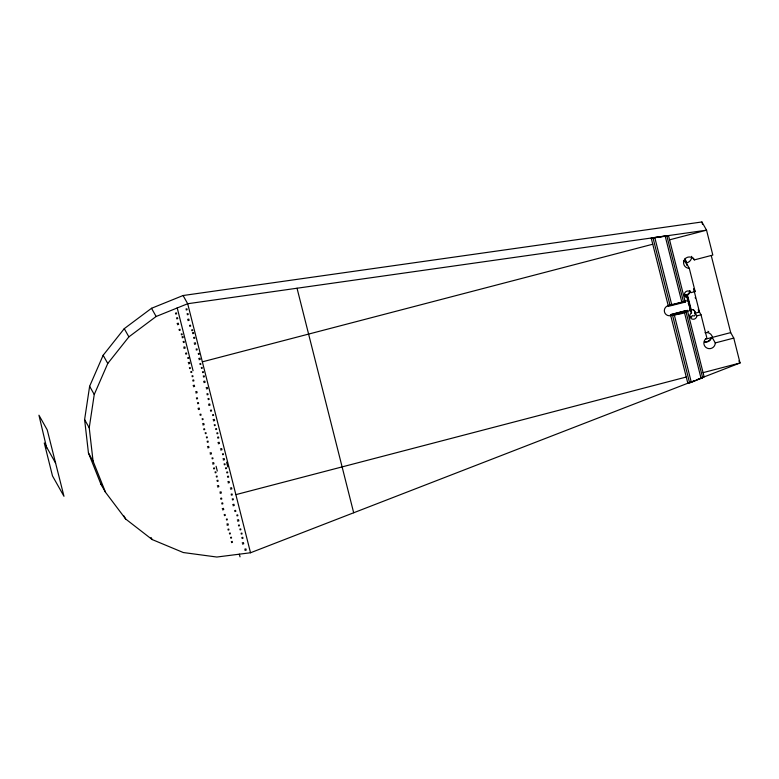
<?xml version="1.0" encoding="UTF-8"?>
<svg xmlns="http://www.w3.org/2000/svg" width="779" height="779" viewBox="0 0 779 779"><rect width="100%" height="100%" fill="white"/><g stroke="black" fill="none" stroke-linecap="round" stroke-linejoin="round"><path stroke-width="1.17" d="M694.362 380.697L250.526 552.759L216.835 557.034L183.299 552.535L152.197 539.565L125.662 519.009L105.496 492.26L100.871 484.061L88.446 452.95L84.609 419.608L89.624 386.287L103.149 355.273L124.26 328.66L151.516 308.289L183.075 295.523L701.918 221.966L706.543 230.175L712.824 255.074L694.332 259.904A5.735 5.648 -29.4 0 0 687.458 257.284A5.735 5.648 -29.4 0 0 683.65 263.633A5.735 5.648 -29.4 0 0 689.288 268.297L695.15 291.541L690.954 292.641A3.515 3.457 -29.4 0 0 684.916 292.67A3.515 3.457 -29.4 0 0 687.799 297.89L688.295 299.876L687.799 300.012M105.496 492.26L93.071 461.158L89.234 427.807L94.249 394.495L107.765 363.472L128.886 336.869L156.141 316.488L187.69 303.732L706.543 230.175L669.57 239.825M670.485 314.638L687.838 383.229L691.333 382.372L704.148 376.9L687.37 310.383C685.763 313.995 675.529 314.453 670.768 315.602A5.219 5.132 -29.4 0 1 664.477 311.941A5.219 5.132 -29.4 0 1 668.255 305.641L688.422 300.373L690.934 310.334L670.69 315.466L670.485 314.638L686.172 310.539M697.624 379.431L740.05 362.985L733.769 338.086L730.683 332.614L711.217 255.454M668.392 306.332L651.195 238.014L668.489 235.56L685.277 302.086L668.392 306.332L668.178 305.504L672.666 304.336M689.795 291.044A3.583 3.525 -29.4 0 1 687.458 294.929L685.978 295.173L686.883 297.529M185.957 309.039L186.911 308.796L187.145 309.73L186.2 309.984M175.45 313.148L176.405 312.895L176.638 313.84L175.694 314.083M187.038 313.83L187.992 313.577L188.226 314.521L187.281 314.765M176.541 317.929L177.485 317.676L177.729 318.621L176.775 318.864M187.593 319.409L188.8 319.098L189.102 320.296L187.895 320.607M177.096 323.519L178.303 323.197L178.605 324.395L177.398 324.707M189.492 325.427L190.446 325.174L190.68 326.119L189.725 326.362M178.985 329.527L179.939 329.274L180.173 330.218L179.228 330.462M191.673 329.906L192.491 329.692L192.695 330.5L191.877 330.715M181.166 334.006L181.994 333.792L182.198 334.61L181.371 334.824M192.51 332.73L193.455 332.477L193.698 333.422L192.744 333.665M182.004 336.83L182.958 336.586L183.192 337.521L182.237 337.774M193.591 337.511L194.546 337.268L194.779 338.203L193.825 338.456M183.084 341.621L184.039 341.368L184.272 342.312L183.328 342.556M194.146 343.101L195.354 342.789L195.656 343.977L194.448 344.299M183.64 347.2L184.847 346.889L185.149 348.086L183.941 348.398M196.045 349.109L196.99 348.865L197.233 349.8L196.279 350.053M185.538 353.218L186.493 352.965L186.726 353.909L185.772 354.153M198.217 353.588L199.044 353.374L199.249 354.192L198.421 354.406M187.72 357.697L188.537 357.483L188.742 358.291L187.924 358.506M198.733 358.515L199.94 358.194L200.242 359.392L199.035 359.703M188.236 362.615L189.443 362.303L189.745 363.491L188.537 363.812M202.355 361.836L652.763 244.217M199.833 363.676L200.661 363.462L200.865 364.27L200.047 364.484M189.336 367.776L190.154 367.561L190.358 368.37L189.54 368.584M201.264 367.591L202.092 367.376L202.297 368.194L201.469 368.409M190.758 371.7L191.585 371.486L191.79 372.294L190.962 372.508M202.462 371.807L203.28 371.593L203.485 372.401L202.667 372.615M191.955 375.906L192.773 375.692L192.988 376.51L192.16 376.724M203.212 376.072L204.166 375.829L204.4 376.763L203.455 377.017M192.715 380.181L193.659 379.928L193.893 380.873L192.949 381.116M203.601 381.418L204.809 381.097L205.111 382.294L203.903 382.606M193.104 385.517L194.312 385.206L194.604 386.394L193.396 386.715M206.104 387.718L207.311 387.406L207.613 388.604L206.406 388.916M686.017 263L686.26 262.932A6.3 6.203 -29.4 0 0 691.694 256.34M195.607 391.827L196.814 391.506L197.106 392.704L195.899 393.015M206.863 393.892L207.818 393.648L208.051 394.583L207.097 394.836M196.357 398.001L197.311 397.748L197.545 398.692L196.6 398.936M207.944 398.682L208.899 398.429L209.132 399.374L208.188 399.617M197.447 402.782L198.392 402.539L198.626 403.473L197.681 403.726M208.499 404.272L209.707 403.95L210.009 405.148L208.801 405.46M198.002 408.371L199.2 408.06L199.502 409.248L198.294 409.559M210.398 410.28L211.352 410.027L211.586 410.971L210.632 411.215M199.891 414.379L200.846 414.136L201.079 415.071L200.135 415.324M212.579 414.759L213.397 414.545L213.602 415.353L212.784 415.567M202.073 418.859L202.891 418.644L203.095 419.462L202.277 419.677M213.095 419.677L214.303 419.365L214.595 420.553L213.388 420.874M202.589 423.786L203.796 423.464L204.098 424.662L202.891 424.974M687.448 299.448L687.36 298.951M687.555 299.788L687.399 299.185M695.277 298.084L695.189 297.588M214.196 424.837L215.014 424.623L215.218 425.441L214.4 425.655M203.689 428.947L204.507 428.732L204.711 429.541L203.894 429.755M688.208 303.489L688.743 303.411L687.487 298.425L688.295 299.876M215.617 428.762L216.445 428.547L216.65 429.356L215.822 429.57M205.12 432.861L205.938 432.647L206.143 433.465L205.325 433.679M733.769 338.086L715.278 342.916A5.735 5.648 -29.4 0 1 710.487 348.573A5.735 5.648 -29.4 0 1 704.148 344.883A5.735 5.648 -29.4 0 1 706.884 338.028L701.022 314.784L696.816 315.885A3.515 3.457 -29.4 0 1 691.518 318.806A3.515 3.457 -29.4 0 1 691.567 312.827L689.668 309.097L690.934 310.334M216.815 432.978L217.633 432.764L217.838 433.572L217.02 433.786M689.746 309.516L691.061 310.831M670.563 314.774L687.37 310.383M206.308 437.077L207.136 436.863L207.341 437.671L206.513 437.886M217.565 437.243L218.519 436.99L218.753 437.934L217.808 438.178M701.022 314.784L699.474 312.048L695.277 313.148A3.583 3.525 -29.4 0 0 691.187 309.701L690.564 309.808M207.068 441.342L208.012 441.099L208.256 442.034L207.302 442.287M217.954 442.579L219.162 442.268L219.464 443.455L218.256 443.777M207.457 446.688L208.665 446.367L208.967 447.565L207.759 447.876M220.457 448.889L221.664 448.577L221.966 449.765L220.759 450.077M209.96 452.988L211.167 452.677L211.469 453.865L210.262 454.186M222.453 453.914L223.281 453.699L223.485 454.508L222.658 454.722M211.946 458.013L212.774 457.799L212.979 458.617L212.151 458.831M222.969 458.831L224.177 458.519L224.479 459.707L223.271 460.029M212.463 462.94L213.67 462.619L213.972 463.817L212.764 464.128M224.07 463.992L224.897 463.778L225.102 464.596L224.274 464.81M705.472 339.196L730.683 332.614M213.563 468.101L214.391 467.887L214.595 468.695L213.767 468.909M225.501 467.916L226.319 467.702L226.523 468.51L225.706 468.724M214.994 472.016L215.822 471.801L216.026 472.619L215.199 472.834M226.689 472.132L227.517 471.918L227.721 472.726L226.893 472.941M216.192 476.232L217.01 476.018L217.214 476.826L216.396 477.04M227.449 476.397L228.403 476.144L228.637 477.089L227.682 477.332M216.942 480.497L217.896 480.253L218.13 481.188L217.185 481.441M227.838 481.734L229.045 481.422L229.347 482.61L228.14 482.931M217.331 485.843L218.539 485.521L218.841 486.719L217.633 487.031M230.341 488.043L231.548 487.732L231.85 488.92L230.642 489.231M219.834 492.143L221.041 491.831L221.343 493.019L220.136 493.341M231.1 494.217L232.045 493.964L232.288 494.908L231.334 495.152M220.593 498.317L221.548 498.073L221.781 499.008L220.827 499.261M235.871 494.646L686.27 377.026M703.077 372.644L740.05 362.985L738.891 360.94M232.181 498.998L233.135 498.755L233.369 499.69L232.415 499.943M221.674 503.107L222.628 502.854L222.862 503.799L221.918 504.042M232.736 504.588L233.943 504.276L234.245 505.464L233.038 505.785M222.229 508.697L223.437 508.375L223.739 509.573L222.531 509.885M234.635 510.596L235.579 510.352L235.823 511.287L234.868 511.54M224.128 514.705L225.073 514.452L225.316 515.396L224.362 515.64M236.806 515.085L237.634 514.861L237.838 515.679L237.011 515.893M226.309 519.184L227.127 518.97L227.332 519.778L226.514 519.992M237.322 520.002L238.53 519.681L238.832 520.878L237.624 521.19M226.816 524.101L228.023 523.79L228.325 524.978L227.117 525.299M238.423 525.163L239.25 524.949L239.455 525.757L238.627 525.971M227.926 529.262L228.744 529.048L228.948 529.856L228.13 530.08M239.854 529.077L240.672 528.863L240.877 529.681L240.059 529.895M229.347 533.187L230.175 532.972L230.38 533.781L229.552 533.995M241.052 533.294L241.87 533.079L242.074 533.897L241.256 534.112M230.545 537.403L231.363 537.189L231.567 537.997L230.75 538.211M241.802 537.559L242.756 537.315L242.99 538.25L242.035 538.503M231.295 541.668L232.249 541.415L232.483 542.359L231.538 542.603M242.191 542.905L243.399 542.583L243.7 543.781L242.493 544.093M244.694 549.205L245.901 548.893L246.203 550.091L244.995 550.402M100.871 484.061L102.312 485.969M693.329 258.112L694.332 259.904M683.465 261.14A5.735 5.648 -29.4 0 0 685.432 261.462L689.288 268.297M695.15 291.541L693.612 288.805L699.474 312.048M689.921 290.81L690.954 292.641M698.782 311.249L698.354 310.85L698.607 311.298M712.201 337.443L715.278 342.916M687.438 294.89L691.187 309.701M684.848 294.511A3.515 3.457 -29.4 0 0 686.026 294.735L687.799 297.89M688.422 300.373L687.653 299.009L688.655 302.992M696.816 315.885L695.043 312.739A3.583 3.525 -29.4 0 0 693.31 309.73M689.678 305.358L688.909 303.985L690.165 308.971M689.873 308.942L690.233 309.74M685.062 301.249L685.277 302.086M690.574 311.055L691.567 312.827M183.075 295.523L187.69 303.732L250.526 552.759M151.516 308.289L156.141 316.488M124.26 328.66L128.886 336.869M103.149 355.273L107.765 363.472M89.624 386.287L94.249 394.495M84.609 419.608L89.234 427.807M151.048 537.51L152.197 539.565M88.446 452.95L93.071 461.158M123.929 515.932L125.662 519.009M55.601 463.096L44.276 442.988L52.495 475.93L63.975 496.301L47.227 429.891L38.95 415.207L46.652 447.876L46.165 447M701.918 221.966L702.512 224.313M698.296 309.273L698.88 311.6M686.942 265.415L685.092 258.404M688.987 304.404L690.252 309.39M690.437 310.47L690.564 310.967M665.266 236.465L681.937 302.544M684.449 312.506L701.119 378.575M654.886 237.936L671.849 305.173M674.361 315.135L691.333 382.372M297.033 288.23L353.685 512.767M226.592 462.151L227.789 466.933M177.193 307.832L193.056 370.707M239.348 554.181L240.029 556.858M216.085 466.261L217.292 471.032M704.995 332.74A5.979 5.881 -29.4 0 1 712.493 337.959M694.907 312.496A3.515 3.457 -29.4 0 1 694.654 313.664M693.076 315.446A3.515 3.457 -29.4 0 1 691.937 315.846M683.621 261.413A5.735 5.648 -29.4 0 0 685.588 261.734A6.3 6.203 -29.4 0 0 686.503 261.53M686.348 261.257A6.3 6.203 -29.4 0 1 685.432 261.462M689.59 291.239A3.583 3.525 -29.4 0 1 686.026 294.735M711.227 338.31A5.735 5.648 -29.4 0 1 704.791 342.01M707.848 331.299A5.979 5.881 -29.4 0 1 708.705 331.708M695.374 314.531A4.314 4.246 -29.4 0 1 693.914 316.216M691.81 316.956A4.314 4.246 -29.4 0 1 690.691 316.897M691.664 316.712A4.314 4.246 -29.4 0 1 690.545 316.654M711.081 338.037A5.735 5.648 -29.4 0 1 704.635 341.738M702.639 377.737L689.581 382.801L672.569 315.368L686.017 311.863L702.639 377.737M686.815 296.857L687.185 297.705L686.815 296.857M683.495 301.901L670.057 305.407L653.036 237.975L666.873 236.018L683.495 301.901"/></g></svg>
